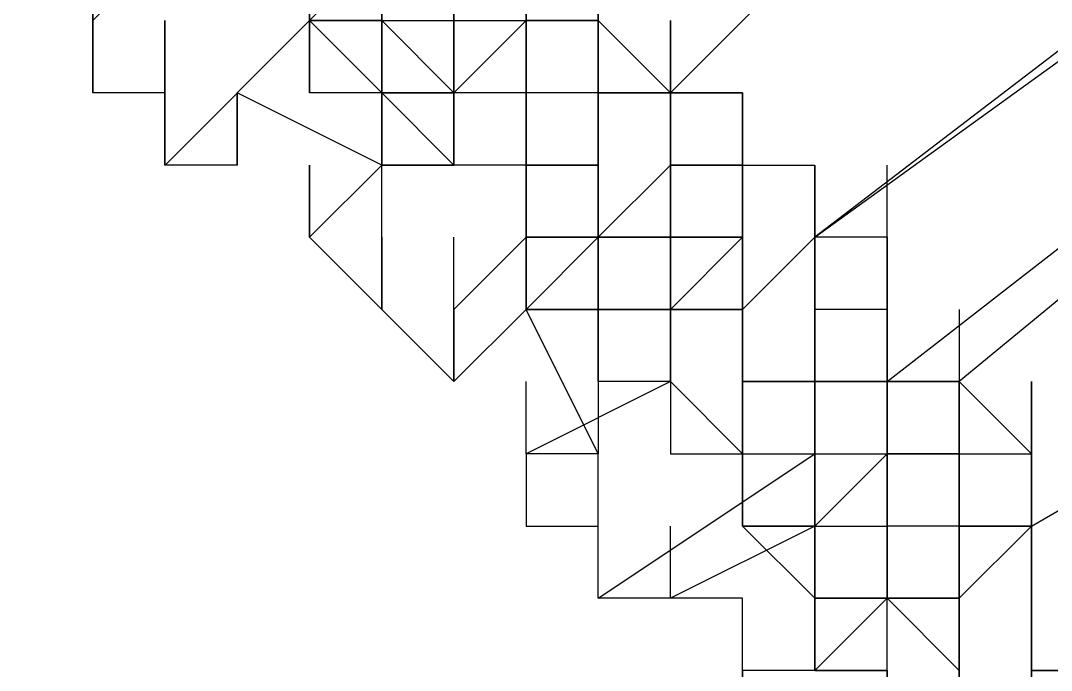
# Model space of a CAD drawing. Header units: inches. Extents: x 3324238 to 135265466, y -1036581 to 20094598.
# Drawn here: x 3353731.134 to 3353732.284, y -519024.299 to -519023.574 of the extents above; entities that cross this region are included whole.
import ezdxf

# ---------------------------------------------------------------- set-up
doc = ezdxf.new("R2010")
doc.units = ezdxf.units.IN
doc.header["$MEASUREMENT"] = 0
doc.layers.add('PDF_Geometry', color=7, linetype='Continuous')

msp = doc.modelspace()

# ---------------------------------------------------------------- linework, layer by layer
at = {"layer": 'PDF_Geometry', "color": 32, "lineweight": 13, "true_color": 0xdd6e00}
msp.add_lwpolyline([(3353740.2386, -519026.0718, 1.00015), (3353717.3563, -519026.0718), (3353717.3563, -519077.0734)], format="xyb", dxfattribs=at)
at = {"layer": 'PDF_Geometry', "lineweight": 25}
for points in [[(3353731.9397, -519023.6546), (3353731.9397, -519023.7352), (3353731.9397, -519023.8158), (3353731.9397, -519023.7352), (3353731.8591, -519023.7352), (3353731.8591, -519023.6546), (3353733.1483, -519022.3655), (3353733.1483, -519022.2849), (3353733.1483, -519022.2043), (3353733.1483, -519022.1238), (3353733.1483, -519022.2043), (3353733.1483, -519022.2849), (3353733.2289, -519022.2849), (3353733.3094, -519022.2849), (3353733.3094, -519022.2043), (3353733.3094, -519022.2849)], [(3353731.8592, -519023.6546), (3353733.1483, -519022.3655)], [(3353733.39, -519022.7683), (3353732.0203, -519023.8158), (3353733.4706, -519022.7683)], [(3353731.9397, -519023.6546), (3353731.9397, -519023.7352), (3353731.9397, -519023.6546), (3353731.9397, -519023.7352), (3353731.9397, -519023.8158), (3353731.8591, -519023.8158), (3353731.8591, -519023.7352), (3353731.8591, -519023.8158), (3353731.9397, -519023.8158), (3353731.9397, -519023.7352), (3353731.9397, -519023.8158), (3353731.9397, -519023.8964), (3353731.9397, -519023.9769), (3353731.9397, -519023.8963), (3353731.9397, -519023.9769), (3353731.9397, -519024.0575), (3353731.9397, -519024.1381), (3353731.9397, -519024.0575), (3353731.9397, -519024.1381), (3353732.0203, -519024.1381), (3353732.0203, -519024.0575), (3353732.1009, -519024.0575), (3353732.1814, -519024.0575), (3353732.1814, -519024.1381), (3353732.1814, -519024.0575), (3353732.1814, -519024.1381), (3353732.1009, -519024.1381), (3353732.1009, -519024.0575), (3353732.1009, -519023.9769), (3353732.1009, -519024.0575), (3353732.1009, -519023.9769), (3353733.5512, -519022.8489)], [(3353733.5512, -519022.8489), (3353732.1814, -519023.9769), (3353732.1814, -519024.0575), (3353732.1814, -519023.9769), (3353732.1814, -519024.0575), (3353732.1814, -519024.1381), (3353732.262, -519024.1381), (3353732.1814, -519024.1381), (3353732.1814, -519024.2186), (3353732.262, -519024.1381), (3353732.262, -519024.0575)], [(3353732.262, -519023.9769), (3353732.262, -519024.0575), (3353732.262, -519024.1381), (3353732.262, -519024.2186), (3353732.262, -519024.1381), (3353733.7929, -519023.2518)], [(3353731.698, -519023.4129), (3353731.698, -519023.4935), (3353731.698, -519023.5741), (3353731.698, -519023.6546), (3353731.698, -519023.5741), (3353731.698, -519023.6546), (3353731.6174, -519023.6546), (3353731.6174, -519023.7352), (3353731.6174, -519023.6546), (3353731.5369, -519023.6546), (3353731.5369, -519023.5741), (3353731.5369, -519023.4935), (3353731.5369, -519023.4129), (3353731.5369, -519023.3324), (3353731.5369, -519023.4129), (3353731.5369, -519023.3324), (3353731.5369, -519023.4129), (3353731.6174, -519023.4129)], [(3353731.6174, -519023.5741), (3353731.6174, -519023.4935), (3353731.6174, -519023.4129), (3353731.6174, -519023.3324), (3353731.6174, -519023.4129)], [(3353731.5369, -519023.5741), (3353731.5369, -519023.4935), (3353731.5369, -519023.5741), (3353731.6174, -519023.5741), (3353731.6174, -519023.6546), (3353731.5369, -519023.6546), (3353731.5369, -519023.5741), (3353731.5369, -519023.4935), (3353731.5369, -519023.4129)], [(3353731.7786, -519023.4935), (3353731.7786, -519023.5741), (3353731.7786, -519023.4935), (3353731.7786, -519023.5741), (3353731.7786, -519023.4935), (3353731.7786, -519023.5741), (3353731.7786, -519023.6546), (3353731.7786, -519023.7352), (3353731.7786, -519023.6546), (3353731.7786, -519023.5741), (3353731.698, -519023.5741), (3353731.7786, -519023.5741), (3353731.698, -519023.5741), (3353731.698, -519023.4935), (3353731.698, -519023.5741), (3353731.698, -519023.4935), (3353731.698, -519023.5741), (3353731.698, -519023.4935), (3353731.7786, -519023.4935), (3353731.7786, -519023.4129)], [(3353731.7786, -519023.5741), (3353731.7786, -519023.6546), (3353731.7786, -519023.5741), (3353731.7786, -519023.4935), (3353731.7786, -519023.4129)], [(3353731.9397, -519023.8158), (3353731.9397, -519023.8964), (3353731.9397, -519023.8158), (3353731.9397, -519023.7352), (3353731.9397, -519023.6546), (3353731.9397, -519023.7352), (3353731.9397, -519023.6546), (3353731.8591, -519023.6546), (3353731.8591, -519023.7352), (3353731.8591, -519023.8158), (3353731.8591, -519023.7352), (3353731.8591, -519023.8158), (3353731.8591, -519023.8964), (3353731.8591, -519023.8158), (3353731.8591, -519023.8964), (3353731.8591, -519023.8158), (3353731.8591, -519023.8964), (3353731.8591, -519023.9769), (3353731.8591, -519023.8964), (3353731.8591, -519023.8158), (3353731.8591, -519023.8964), (3353731.8591, -519023.8158), (3353731.8591, -519023.8964), (3353731.8591, -519023.8158), (3353731.8591, -519023.8964), (3353731.7786, -519023.8964), (3353731.7786, -519023.8158), (3353731.7786, -519023.7352), (3353731.698, -519023.7352), (3353731.698, -519023.6546), (3353731.698, -519023.7352), (3353731.6174, -519023.7352), (3353731.6174, -519023.6546), (3353731.5369, -519023.6546), (3353731.4563, -519023.5741), (3353731.4563, -519023.6546), (3353731.4563, -519023.5741), (3353731.4563, -519023.4935), (3353731.4563, -519023.5741), (3353731.4563, -519023.4935), (3353731.4563, -519023.5741), (3353731.5369, -519023.4935), (3353731.5369, -519023.5741), (3353731.5369, -519023.4935), (3353731.5369, -519023.5741), (3353731.5369, -519023.6546), (3353731.4563, -519023.6546), (3353731.4563, -519023.5741), (3353731.3757, -519023.6546), (3353731.3757, -519023.7352), (3353731.2951, -519023.7352), (3353731.2951, -519023.6546), (3353731.2951, -519023.7352), (3353731.2951, -519023.6546), (3353731.2146, -519023.6546), (3353731.2146, -519023.5741), (3353731.2146, -519023.6546), (3353731.2146, -519023.5741), (3353731.2951, -519023.4935)], [(3353731.2146, -519023.6546), (3353731.2146, -519023.5741), (3353731.2146, -519023.4935)], [(3353731.6174, -519023.4935), (3353731.6174, -519023.5741), (3353731.6174, -519023.6546), (3353731.5369, -519023.6546), (3353731.6174, -519023.6546), (3353731.5369, -519023.6546), (3353731.6174, -519023.6546), (3353731.5369, -519023.5741), (3353731.5369, -519023.4935), (3353731.5369, -519023.5741), (3353731.5369, -519023.4935), (3353731.5369, -519023.5741), (3353731.4563, -519023.5741), (3353731.4563, -519023.4935), (3353731.4563, -519023.5741), (3353731.4563, -519023.4935)], [(3353731.5369, -519023.4935), (3353731.5369, -519023.5741), (3353731.5369, -519023.6546), (3353731.5369, -519023.5741), (3353731.5369, -519023.6546), (3353731.5369, -519023.5741), (3353731.5369, -519023.6546), (3353731.5369, -519023.5741), (3353731.4563, -519023.5741), (3353731.4563, -519023.4935), (3353731.4563, -519023.5741), (3353731.5369, -519023.5741), (3353731.5369, -519023.6546), (3353731.5369, -519023.5741), (3353731.4563, -519023.5741), (3353731.4563, -519023.4935)], [(3353731.4563, -519023.5741), (3353731.4563, -519023.4935)], [(3353731.4563, -519023.5741), (3353731.4563, -519023.4935)], [(3353731.4563, -519023.5741), (3353731.4563, -519023.4935)], [(3353731.5369, -519023.8158), (3353731.5369, -519023.8964), (3353731.5369, -519023.8158), (3353731.5369, -519023.7352), (3353731.5369, -519023.6546), (3353731.5369, -519023.5741), (3353731.5369, -519023.6546), (3353731.5369, -519023.5741), (3353731.5369, -519023.6546), (3353731.5369, -519023.5741), (3353731.5369, -519023.4935), (3353731.5369, -519023.5741), (3353731.5369, -519023.6546), (3353731.5369, -519023.5741), (3353731.5369, -519023.4935), (3353731.5369, -519023.5741), (3353731.5369, -519023.4935)], [(3353731.5369, -519023.4935), (3353731.5369, -519023.5741), (3353731.5369, -519023.6546), (3353731.5369, -519023.5741), (3353731.5369, -519023.6546), (3353731.5369, -519023.5741), (3353731.5369, -519023.4935), (3353731.5369, -519023.5741), (3353731.5369, -519023.4935)], [(3353731.6174, -519023.4935), (3353731.6174, -519023.5741), (3353731.6174, -519023.6546), (3353731.6174, -519023.7352), (3353731.6174, -519023.6546), (3353731.6174, -519023.5741), (3353731.6174, -519023.6546), (3353731.5369, -519023.6546), (3353731.5369, -519023.7352), (3353731.6174, -519023.7352), (3353731.6174, -519023.6546), (3353731.6174, -519023.5741), (3353731.6174, -519023.6546), (3353731.6174, -519023.5741), (3353731.6174, -519023.6546), (3353731.6174, -519023.7352), (3353731.6174, -519023.6546), (3353731.6174, -519023.5741), (3353731.698, -519023.5741)], [(3353731.5369, -519023.4935), (3353731.5369, -519023.5741), (3353731.5369, -519023.4935)], [(3353731.6174, -519023.4935), (3353731.6174, -519023.5741), (3353731.6174, -519023.4935)], [(3353731.6174, -519023.4935), (3353731.6174, -519023.5741), (3353731.6174, -519023.4935)], [(3353731.6174, -519023.4935), (3353731.6174, -519023.5741), (3353731.6174, -519023.6546), (3353731.6174, -519023.5741), (3353731.6174, -519023.6546), (3353731.6174, -519023.5741), (3353731.6174, -519023.6546), (3353731.6174, -519023.5741), (3353731.6174, -519023.6546), (3353731.698, -519023.5741), (3353731.7786, -519023.5741), (3353731.7786, -519023.4935)], [(3353731.7786, -519023.6546), (3353731.7786, -519023.7352), (3353731.7786, -519023.8158), (3353731.7786, -519023.8964), (3353731.7786, -519023.8158), (3353731.7786, -519023.8964), (3353731.7786, -519023.8158), (3353731.7786, -519023.8964), (3353731.7786, -519023.8158), (3353731.7786, -519023.8964), (3353731.7786, -519023.8158), (3353731.7786, -519023.8964), (3353731.8591, -519023.8964), (3353731.8591, -519023.9769), (3353731.7786, -519023.9769), (3353731.7786, -519023.8964), (3353731.7786, -519023.9769), (3353731.7786, -519023.8964), (3353731.7786, -519023.8158), (3353731.7786, -519023.7352), (3353731.7786, -519023.6546), (3353731.698, -519023.6546), (3353731.698, -519023.5741), (3353731.698, -519023.6546), (3353731.698, -519023.5741), (3353731.698, -519023.6546), (3353731.698, -519023.5741), (3353731.698, -519023.4935)], [(3353731.698, -519023.4935), (3353731.698, -519023.5741), (3353731.698, -519023.4935)], [(3353731.698, -519023.6546), (3353731.698, -519023.5741), (3353731.698, -519023.4935)], [(3353731.7786, -519023.4935), (3353731.7786, -519023.5741), (3353731.7786, -519023.6546), (3353731.7786, -519023.7352), (3353731.7786, -519023.8158), (3353731.698, -519023.8158), (3353731.698, -519023.7352), (3353731.698, -519023.8158), (3353731.698, -519023.7352), (3353731.698, -519023.6546), (3353731.698, -519023.5741), (3353731.698, -519023.6546), (3353731.698, -519023.7352), (3353731.698, -519023.6546), (3353731.698, -519023.7352), (3353731.698, -519023.6546), (3353731.698, -519023.5741), (3353731.698, -519023.4935), (3353731.698, -519023.5741), (3353731.698, -519023.4935)], [(3353731.698, -519023.5741), (3353731.698, -519023.4935)], [(3353731.698, -519023.5741), (3353731.698, -519023.4935)], [(3353731.7786, -519023.5741), (3353731.7786, -519023.4935)], [(3353731.7786, -519023.5741), (3353731.7786, -519023.4935)], [(3353731.7786, -519023.4935), (3353731.7786, -519023.5741), (3353731.7786, -519023.6546), (3353731.7786, -519023.5741), (3353731.8591, -519023.6546), (3353731.7786, -519023.6546), (3353731.7786, -519023.7352), (3353731.7786, -519023.6546), (3353731.7786, -519023.5741), (3353731.7786, -519023.6546), (3353731.8591, -519023.6546), (3353731.7786, -519023.6546), (3353731.7786, -519023.7352), (3353731.7786, -519023.8158)], [(3353731.7786, -519023.7352), (3353731.7786, -519023.8158), (3353731.7786, -519023.7352), (3353731.7786, -519023.6546), (3353731.7786, -519023.5741), (3353731.7786, -519023.4935), (3353731.7786, -519023.574)], [(3353731.2952, -519023.7352), (3353731.4563, -519023.5741)], [(3353731.4563, -519023.5741), (3353731.4563, -519023.6546), (3353731.4563, -519023.5741)], [(3353731.5369, -519023.6546), (3353731.5369, -519023.574)], [(3353731.5369, -519023.6546), (3353731.5369, -519023.5741)], [(3353731.5369, -519023.5741), (3353731.5369, -519023.6546), (3353731.5369, -519023.5741)], [(3353731.5369, -519023.5741), (3353731.5369, -519023.6546)], [(3353731.5369, -519023.6546), (3353731.5369, -519023.5741)], [(3353731.5369, -519023.5741), (3353731.5369, -519023.6546)], [(3353731.6174, -519023.6546), (3353731.6174, -519023.574)], [(3353731.6174, -519023.6546), (3353731.6174, -519023.5741)], [(3353731.6174, -519023.6546), (3353731.6174, -519023.5741)], [(3353731.6174, -519023.6546), (3353731.6174, -519023.5741)], [(3353731.6174, -519023.6546), (3353731.6174, -519023.5741)], [(3353731.6174, -519023.6546), (3353731.6174, -519023.5741)], [(3353731.6174, -519023.6546), (3353731.6174, -519023.5741)], [(3353731.698, -519023.7352), (3353731.698, -519023.6546), (3353731.698, -519023.574)], [(3353731.698, -519023.7352), (3353731.698, -519023.6546), (3353731.698, -519023.574)], [(3353731.698, -519023.5741), (3353731.698, -519023.6546), (3353731.698, -519023.7352)], [(3353731.698, -519023.7352), (3353731.698, -519023.6546), (3353731.698, -519023.5741)], [(3353731.7786, -519023.6546), (3353731.7786, -519023.7352), (3353731.7786, -519023.8158), (3353731.8591, -519023.8158), (3353731.8591, -519023.8964), (3353731.8591, -519023.8158), (3353731.8591, -519023.8964), (3353731.8591, -519023.9769), (3353731.8591, -519023.8964), (3353731.8591, -519023.8158), (3353731.9397, -519023.8158), (3353731.9397, -519023.7352), (3353731.9397, -519023.6546), (3353731.9397, -519023.7352), (3353731.9397, -519023.8158), (3353731.9397, -519023.7352), (3353731.8591, -519023.7352), (3353731.8591, -519023.8158), (3353731.8591, -519023.7352), (3353731.8591, -519023.6546), (3353731.8591, -519023.574)], [(3353731.7786, -519023.6546), (3353731.7786, -519023.574)], [(3353731.7786, -519023.6546), (3353731.7786, -519023.574)], [(3353731.7786, -519023.6546), (3353731.7786, -519023.5741)], [(3353731.8591, -519023.6546), (3353731.8591, -519023.5741)], [(3353731.8591, -519023.6546), (3353731.8591, -519023.5741)], [(3353731.8591, -519023.6546), (3353731.8591, -519023.5741)], [(3353731.8591, -519023.6546), (3353731.8591, -519023.5741)], [(3353731.8591, -519023.6546), (3353731.8591, -519023.5741)], [(3353731.8591, -519023.6546), (3353731.8591, -519023.5741)], [(3353731.8591, -519023.6546), (3353731.8591, -519023.5741)], [(3353731.8592, -519023.6546), (3353731.8592, -519023.5741)], [(3353731.5369, -519023.7352), (3353731.4563, -519023.8158), (3353731.5369, -519023.7352), (3353731.3757, -519023.6546)], [(3353731.5369, -519023.6546), (3353731.6174, -519023.6546)], [(3353731.6174, -519023.7352), (3353731.5369, -519023.6546)], [(3353731.6174, -519023.7352), (3353731.6174, -519023.6546)], [(3353731.6174, -519023.6546), (3353731.6174, -519023.7352), (3353731.6174, -519023.6546)], [(3353731.698, -519023.6546), (3353731.6174, -519023.6546)], [(3353731.6174, -519023.7352), (3353731.6174, -519023.6546)], [(3353731.6174, -519023.7352), (3353731.6174, -519023.6546)], [(3353731.9397, -519024.2992), (3353731.9397, -519024.3798), (3353731.9397, -519024.2992), (3353731.9397, -519024.2186), (3353731.8591, -519024.2186), (3353731.7786, -519024.2186), (3353731.7786, -519024.1381), (3353731.7786, -519024.0575), (3353731.698, -519023.8964), (3353731.7786, -519023.8964), (3353731.8591, -519023.8964), (3353731.8591, -519023.8158), (3353731.8591, -519023.8964), (3353731.8591, -519023.8158), (3353731.7786, -519023.8158), (3353731.7786, -519023.8964), (3353731.7786, -519023.8158), (3353731.7786, -519023.7352), (3353731.7786, -519023.8158), (3353731.7786, -519023.8964), (3353731.698, -519023.8964), (3353731.7786, -519023.8158), (3353731.8591, -519023.7352), (3353731.8591, -519023.6546), (3353731.8591, -519023.7352), (3353731.8591, -519023.8158), (3353731.8591, -519023.8964), (3353731.8591, -519023.8158), (3353731.8591, -519023.7352), (3353731.8591, -519023.8158), (3353731.9397, -519023.8158), (3353731.9397, -519023.8964), (3353731.9397, -519023.8158), (3353731.9397, -519023.7352), (3353731.9397, -519023.6546), (3353731.9397, -519023.7352), (3353731.9397, -519023.8158), (3353731.9397, -519023.7352), (3353731.9397, -519023.8158), (3353731.9397, -519023.7352), (3353731.9397, -519023.8158), (3353731.9397, -519023.7352), (3353731.9397, -519023.6546), (3353731.9397, -519023.7352), (3353731.9397, -519023.8158), (3353731.9397, -519023.7352), (3353731.8591, -519023.7352), (3353731.8591, -519023.8158), (3353731.8591, -519023.8964), (3353731.8591, -519023.8158), (3353731.8591, -519023.8964), (3353731.8591, -519023.8158), (3353731.8591, -519023.8964), (3353731.8591, -519023.8158), (3353731.8591, -519023.8964), (3353731.7786, -519023.8964), (3353731.7786, -519023.8158), (3353731.7786, -519023.8964), (3353731.7786, -519023.8158), (3353731.7786, -519023.7352), (3353731.7786, -519023.8158), (3353731.7786, -519023.8964), (3353731.8591, -519023.8964), (3353731.7786, -519023.8964), (3353731.8591, -519023.8964), (3353731.8591, -519023.8158)], [(3353731.698, -519023.7352), (3353731.698, -519023.6546)], [(3353731.7786, -519023.7352), (3353731.7786, -519023.6546)], [(3353731.7786, -519023.7352), (3353731.7786, -519023.6546)], [(3353731.7786, -519023.8158), (3353731.7786, -519023.7352), (3353731.7786, -519023.6546)], [(3353731.8591, -519023.6546), (3353731.8591, -519023.7352), (3353731.8591, -519023.8158), (3353731.8591, -519023.7352), (3353731.8591, -519023.8158), (3353731.8591, -519023.7352), (3353731.8591, -519023.8158), (3353731.8591, -519023.7352), (3353731.8591, -519023.6546), (3353731.9397, -519023.6546), (3353731.9397, -519023.7352), (3353731.9397, -519023.8158), (3353731.9397, -519023.7352), (3353731.9397, -519023.8158), (3353731.9397, -519023.8964), (3353731.9397, -519023.8158), (3353731.9397, -519023.8964), (3353731.9397, -519023.9769), (3353731.9397, -519023.8963), (3353731.9397, -519023.8158), (3353731.9397, -519023.7352)], [(3353731.8591, -519023.6546), (3353731.8591, -519023.7352)], [(3353731.8591, -519023.7352), (3353731.8591, -519023.6546)], [(3353731.8591, -519023.7352), (3353731.8591, -519023.6546)], [(3353731.8591, -519023.7352), (3353731.8591, -519023.6546)], [(3353731.8591, -519023.7352), (3353731.8591, -519023.6546)], [(3353731.8591, -519023.7352), (3353731.8591, -519023.6546)], [(3353731.8591, -519023.7352), (3353731.8591, -519023.6546)], [(3353731.8592, -519023.7352), (3353731.8592, -519023.6546)], [(3353731.8592, -519023.7352), (3353731.8592, -519023.6546)], [(3353731.8592, -519023.7352), (3353731.8592, -519023.6546)], [(3353731.8592, -519023.8158), (3353731.8592, -519023.7352), (3353731.8592, -519023.6546)], [(3353731.9397, -519023.8963), (3353731.9397, -519023.8158), (3353731.9397, -519023.7352), (3353731.9397, -519023.6546), (3353731.9397, -519023.7352)], [(3353731.9397, -519023.6546), (3353731.9397, -519023.7352), (3353731.9397, -519023.6546)], [(3353732.0203, -519023.7352), (3353732.0203, -519023.8158), (3353731.9397, -519023.8964), (3353731.9397, -519023.8158), (3353731.9397, -519023.7352), (3353731.9397, -519023.6546), (3353731.9397, -519023.7352)], [(3353731.9397, -519023.7352), (3353731.9397, -519023.6546)], [(3353731.9397, -519023.7352), (3353731.9397, -519023.6546)], [(3353731.9397, -519023.7352), (3353731.9397, -519023.6546)], [(3353731.9397, -519023.7352), (3353731.9397, -519023.6546)], [(3353731.4563, -519023.7352), (3353731.4563, -519023.8158), (3353731.5369, -519023.8963), (3353731.5369, -519023.8158)], [(3353731.6174, -519023.7352), (3353731.5369, -519023.7352)], [(3353731.6174, -519023.7352), (3353731.5369, -519023.7352)], [(3353731.698, -519023.7352), (3353731.6174, -519023.7352)], [(3353731.698, -519023.8158), (3353731.7786, -519023.8158), (3353731.7786, -519023.7352), (3353731.7786, -519023.8158)], [(3353731.698, -519023.8158), (3353731.698, -519023.7352)], [(3353731.7786, -519023.8158), (3353731.7786, -519023.7352), (3353731.7786, -519023.8158), (3353731.8591, -519023.8158), (3353731.9397, -519023.8158), (3353731.8591, -519023.8964), (3353731.8591, -519023.9769), (3353731.698, -519024.0575)], [(3353731.698, -519023.8964), (3353731.698, -519023.8158), (3353731.698, -519023.7352), (3353731.698, -519023.8158)], [(3353731.698, -519023.8158), (3353731.698, -519023.7352)], [(3353731.698, -519023.8158), (3353731.698, -519023.7352)], [(3353731.698, -519023.8964), (3353731.698, -519023.8158), (3353731.7786, -519023.8158), (3353731.7786, -519023.7352)], [(3353731.698, -519023.7352), (3353731.7786, -519023.7352), (3353731.698, -519023.7352)], [(3353731.7786, -519023.8158), (3353731.7786, -519023.7352)], [(3353731.7786, -519023.8158), (3353731.7786, -519023.7352)], [(3353731.7786, -519023.8964), (3353731.7786, -519023.8158), (3353731.7786, -519023.7352)], [(3353731.7786, -519023.8158), (3353731.7786, -519023.7352)], [(3353731.8591, -519023.8963), (3353731.8591, -519023.8158), (3353731.8591, -519023.7352)], [(3353731.9397, -519023.7352), (3353731.8591, -519023.7352)], [(3353731.8591, -519023.8158), (3353731.8591, -519023.7352)], [(3353731.8591, -519023.7352), (3353731.8591, -519023.8158)], [(3353731.8591, -519023.8158), (3353731.8591, -519023.7352)], [(3353731.8591, -519023.8158), (3353731.8591, -519023.7352)], [(3353731.8591, -519023.8158), (3353731.8591, -519023.7352)], [(3353731.8591, -519023.7352), (3353731.9397, -519023.7352)], [(3353731.8591, -519023.8158), (3353731.8591, -519023.7352)], [(3353731.8591, -519023.8158), (3353731.8591, -519023.7352)], [(3353731.8591, -519023.7352), (3353731.8591, -519023.8158)], [(3353731.8591, -519023.7352), (3353731.8591, -519023.8158)], [(3353731.9397, -519023.7352), (3353731.8591, -519023.7352)], [(3353731.8591, -519023.8158), (3353731.8591, -519023.7352)], [(3353731.9397, -519023.7352), (3353731.8592, -519023.7352)], [(3353731.9397, -519023.8158), (3353731.9397, -519023.7352), (3353731.9397, -519023.8158)], [(3353731.9397, -519023.8158), (3353731.9397, -519023.7352)], [(3353731.9397, -519023.8158), (3353731.9397, -519023.7352)], [(3353731.9397, -519023.7352), (3353731.9397, -519023.8158), (3353731.9397, -519023.8964), (3353732.0203, -519023.8158), (3353732.0203, -519023.7352)], [(3353731.9397, -519023.8158), (3353731.9397, -519023.7352)], [(3353731.9397, -519023.8158), (3353731.9397, -519023.7352)], [(3353731.9397, -519023.8158), (3353731.9397, -519023.7352)], [(3353731.9397, -519023.8158), (3353731.9397, -519023.7352), (3353732.0203, -519023.7352)], [(3353732.0203, -519023.8158), (3353732.0203, -519023.7352)], [(3353732.0203, -519023.8158), (3353732.0203, -519023.7352)], [(3353732.0203, -519023.8158), (3353732.0203, -519023.7352)], [(3353732.0203, -519023.8158), (3353732.0203, -519023.7352)], [(3353732.0203, -519023.7352), (3353732.0203, -519023.8158)], [(3353732.0203, -519023.8158), (3353732.0203, -519023.7352)], [(3353732.0203, -519023.8158), (3353732.0203, -519023.7352)], [(3353732.0203, -519023.8158), (3353732.0203, -519023.7352)], [(3353732.1009, -519023.8158), (3353732.1009, -519023.7352)], [(3353731.5369, -519023.8963), (3353731.6174, -519023.9769), (3353731.6174, -519023.8963), (3353731.6174, -519023.9769), (3353731.6174, -519023.8963), (3353731.6174, -519023.9769), (3353731.6174, -519023.8964), (3353731.6174, -519023.8158)], [(3353731.5369, -519023.8964), (3353731.5369, -519023.8158)], [(3353731.6174, -519023.8963), (3353731.698, -519023.8158)], [(3353731.7786, -519023.8964), (3353731.7786, -519023.8158)], [(3353731.7786, -519023.8963), (3353731.7786, -519023.8158)], [(3353731.7786, -519023.8964), (3353731.7786, -519023.8158)], [(3353731.8591, -519023.8964), (3353731.8591, -519023.8158)], [(3353731.8591, -519023.8964), (3353731.8591, -519023.8158), (3353731.8591, -519023.8964)], [(3353731.8591, -519023.8964), (3353731.8591, -519023.8158)], [(3353731.8592, -519023.8964), (3353731.8592, -519023.8158)], [(3353731.8592, -519023.8963), (3353731.8592, -519023.8158)], [(3353731.8592, -519023.9769), (3353731.8592, -519023.8963), (3353731.8592, -519023.8158), (3353731.8592, -519023.8963)], [(3353731.8592, -519023.8963), (3353731.8592, -519023.8158)], [(3353732.0203, -519023.8158), (3353731.9397, -519023.8963)], [(3353731.9397, -519023.8963), (3353731.9397, -519023.8158)], [(3353731.9397, -519023.8964), (3353731.9397, -519023.8158)], [(3353732.1009, -519023.8158), (3353732.0203, -519023.8158)], [(3353732.1009, -519024.0575), (3353732.1009, -519023.9769), (3353732.1009, -519023.8964), (3353732.1009, -519023.9769), (3353732.1009, -519024.0575), (3353732.1009, -519023.9769), (3353732.1009, -519023.8964), (3353732.1009, -519023.9769), (3353732.1009, -519023.8964), (3353732.1009, -519023.9769), (3353732.1009, -519023.8964), (3353732.1009, -519023.8158), (3353732.1009, -519023.8964), (3353732.1009, -519023.9769), (3353732.1009, -519024.0575), (3353732.1814, -519024.0575), (3353732.262, -519024.0575), (3353732.1814, -519023.9769), (3353732.1814, -519024.0575), (3353732.1009, -519024.0575), (3353732.1814, -519024.0575), (3353732.1814, -519024.1381), (3353732.1814, -519024.2186), (3353732.1009, -519024.2186), (3353732.1009, -519024.1381), (3353732.1009, -519024.0575), (3353732.1009, -519023.9769)], [(3353732.1009, -519023.8964), (3353732.1009, -519023.8158)], [(3353732.1009, -519023.8964), (3353732.1009, -519023.8158)], [(3353732.1009, -519023.8964), (3353732.1009, -519023.8158)], [(3353732.1009, -519023.9769), (3353732.1009, -519023.8963), (3353732.1009, -519023.9769), (3353732.1009, -519023.8963), (3353732.1009, -519023.8158), (3353732.1009, -519023.8963)], [(3353732.1009, -519023.8964), (3353732.1009, -519023.8158)], [(3353731.698, -519023.8963), (3353731.6174, -519023.9769)], [(3353731.7786, -519023.8963), (3353731.698, -519023.8963)], [(3353731.8591, -519023.8963), (3353731.9397, -519023.8963)], [(3353731.8591, -519023.9769), (3353731.8591, -519023.8964), (3353731.8591, -519023.9769)], [(3353731.8591, -519023.9769), (3353731.8591, -519023.8964)], [(3353731.8592, -519023.9769), (3353731.8592, -519023.8963)], [(3353731.8592, -519023.9769), (3353731.8592, -519023.8963)], [(3353731.9397, -519023.8964), (3353731.8592, -519023.8964)], [(3353732.1814, -519024.3798), (3353732.1814, -519024.2992), (3353732.1814, -519024.2186), (3353732.1814, -519024.2992), (3353732.1814, -519024.2186), (3353732.1814, -519024.1381), (3353732.1814, -519024.2186), (3353732.1814, -519024.2992), (3353732.1009, -519024.2186), (3353732.1009, -519024.1381), (3353732.1009, -519024.2186), (3353732.1009, -519024.1381), (3353732.1009, -519024.0575), (3353732.0203, -519024.1381), (3353732.1009, -519024.1381), (3353732.1009, -519024.2186), (3353732.0203, -519024.2186), (3353732.0203, -519024.1381), (3353732.0203, -519024.0575), (3353732.0203, -519024.1381), (3353731.9397, -519024.1381), (3353731.9397, -519024.0575), (3353732.0203, -519024.0575), (3353732.0203, -519023.9769), (3353732.0203, -519024.0575), (3353732.0203, -519023.9769), (3353732.0203, -519024.0575), (3353732.0203, -519024.1381), (3353732.0203, -519024.0575), (3353732.0203, -519024.1381), (3353732.0203, -519024.2186), (3353732.0203, -519024.1381), (3353732.0203, -519024.0575), (3353732.0203, -519023.9769), (3353732.0203, -519023.8964), (3353732.0203, -519023.9769), (3353732.0203, -519024.0575), (3353732.0203, -519024.1381), (3353732.0203, -519024.2186), (3353732.0203, -519024.2992), (3353732.0203, -519024.2186)], [(3353732.1009, -519024.2186), (3353732.0203, -519024.2186), (3353731.9397, -519024.1381), (3353731.9397, -519024.0575), (3353731.9397, -519023.9769), (3353731.9397, -519023.8964), (3353731.9397, -519023.9769)], [(3353731.9397, -519023.9769), (3353731.9397, -519023.8964), (3353731.9397, -519023.9769), (3353732.0203, -519023.9769), (3353732.1009, -519023.9769), (3353732.1009, -519023.8964), (3353732.1009, -519023.9769), (3353732.1009, -519023.8964), (3353732.1009, -519023.9769), (3353732.1009, -519023.8964)], [(3353731.9397, -519023.8964), (3353731.9397, -519023.9769)], [(3353732.0203, -519023.9769), (3353732.0203, -519023.8963)], [(3353732.0203, -519024.0575), (3353732.0203, -519023.9769), (3353732.0203, -519023.8963)], [(3353732.1814, -519024.1381), (3353732.1009, -519024.1381), (3353732.1009, -519024.0575), (3353732.1009, -519024.1381), (3353732.1009, -519024.0575), (3353732.1009, -519023.9769), (3353732.0203, -519023.9769), (3353732.0203, -519024.0575), (3353732.0203, -519023.9769), (3353732.0203, -519024.0575), (3353732.0203, -519024.1381), (3353732.0203, -519024.2186), (3353732.1009, -519024.2186), (3353732.0203, -519024.2186), (3353732.0203, -519024.2992), (3353732.1009, -519024.2186), (3353732.1009, -519024.1381), (3353732.1009, -519024.2186), (3353732.1009, -519024.1381), (3353732.1009, -519024.2186), (3353732.1009, -519024.1381), (3353732.1009, -519024.2186), (3353732.1009, -519024.1381), (3353732.1009, -519024.2186), (3353732.1009, -519024.1381), (3353732.1009, -519024.2186), (3353732.1009, -519024.1381), (3353732.1009, -519024.2186), (3353732.1009, -519024.1381), (3353732.1009, -519024.0575), (3353732.1009, -519024.1381), (3353732.1009, -519024.0575), (3353732.1009, -519023.9769), (3353732.1009, -519024.0575), (3353732.1009, -519023.9769), (3353732.1009, -519023.8964), (3353732.1009, -519023.9769), (3353732.1009, -519024.0575), (3353732.1009, -519023.9769), (3353732.1009, -519023.8964), (3353732.0203, -519023.8964)], [(3353732.0203, -519023.9769), (3353732.0203, -519023.8964)], [(3353732.0203, -519023.9769), (3353732.0203, -519023.8964)], [(3353732.1009, -519023.9769), (3353732.1009, -519023.8963)], [(3353732.1009, -519023.9769), (3353732.1009, -519023.8963)], [(3353732.1814, -519023.9769), (3353732.1009, -519023.9769), (3353732.1009, -519023.8963), (3353732.1009, -519023.9769)], [(3353732.1009, -519023.9769), (3353732.1009, -519023.8963)], [(3353732.1009, -519024.0575), (3353732.1009, -519023.9769), (3353732.1009, -519023.8963)], [(3353732.1009, -519023.9769), (3353732.1009, -519023.8963)], [(3353732.1814, -519023.8964), (3353732.1814, -519023.9769), (3353732.1814, -519024.0575), (3353732.1814, -519023.9769), (3353732.1814, -519024.0575), (3353732.1009, -519024.0575), (3353732.1009, -519024.1381), (3353732.1009, -519024.0575), (3353732.1009, -519024.1381), (3353732.1009, -519024.2186), (3353732.1009, -519024.1381), (3353732.1009, -519024.2186), (3353732.1814, -519024.2186), (3353732.1814, -519024.2992), (3353732.1814, -519024.2186), (3353732.1814, -519024.1381), (3353732.1814, -519024.0575), (3353732.1009, -519024.0575), (3353732.1009, -519024.1381), (3353732.1009, -519024.2186), (3353732.1009, -519024.138)], [(3353732.1009, -519023.9769), (3353732.1009, -519023.8964)], [(3353731.698, -519024.0575), (3353731.698, -519023.9769)], [(3353731.7786, -519023.9769), (3353731.7786, -519024.0575), (3353731.698, -519024.0575), (3353731.698, -519024.1381), (3353731.7786, -519024.1381)], [(3353731.698, -519024.0575), (3353731.698, -519023.9769)], [(3353731.9397, -519023.9769), (3353731.9397, -519024.0575), (3353732.0203, -519024.0575), (3353732.0203, -519024.1381), (3353731.8591, -519024.2186), (3353731.8591, -519024.1381)], [(3353732.0203, -519024.2186), (3353732.0203, -519024.2992), (3353732.1009, -519024.2992), (3353732.0203, -519024.2992), (3353732.0203, -519024.2186), (3353732.0203, -519024.1381), (3353732.0203, -519024.2186), (3353731.9397, -519024.1381), (3353731.9397, -519024.0575), (3353731.8591, -519023.9769), (3353731.8591, -519024.0575), (3353731.9397, -519024.0575)], [(3353731.9397, -519023.9769), (3353732.0203, -519023.9769)], [(3353732.0203, -519023.9769), (3353731.9397, -519023.9769)], [(3353732.0203, -519024.0575), (3353732.0203, -519023.9769)], [(3353732.0203, -519024.0575), (3353732.0203, -519023.9769)], [(3353732.0203, -519024.0575), (3353732.0203, -519023.9769)], [(3353732.0203, -519024.0575), (3353732.0203, -519023.9769)], [(3353732.1009, -519023.9769), (3353732.1814, -519023.9769), (3353732.1009, -519023.9769)], [(3353732.1009, -519024.0575), (3353732.1009, -519023.9769)], [(3353732.1009, -519024.0575), (3353732.1009, -519023.9769)], [(3353732.1814, -519024.0575), (3353732.1814, -519023.9769)], [(3353732.1814, -519024.0575), (3353732.1814, -519024.1381), (3353732.1814, -519024.0575), (3353732.1814, -519023.9769), (3353732.1814, -519024.0575), (3353732.1814, -519024.1381), (3353732.1814, -519024.0575), (3353732.1814, -519023.9769), (3353732.1814, -519024.0575), (3353732.1814, -519024.1381), (3353732.1814, -519024.0575), (3353732.1814, -519023.9769), (3353732.1814, -519024.0575), (3353732.1814, -519024.1381), (3353732.1814, -519024.0575), (3353732.1814, -519024.1381), (3353732.262, -519024.1381), (3353732.262, -519024.0575), (3353732.262, -519023.9769), (3353732.262, -519024.0575), (3353732.262, -519024.1381), (3353732.262, -519024.0575), (3353732.262, -519023.9769)], [(3353732.1814, -519024.138), (3353732.1814, -519024.0575), (3353732.1814, -519023.9769)], [(3353732.1814, -519024.0575), (3353732.1814, -519023.9769)], [(3353732.1814, -519024.0575), (3353732.1814, -519023.9769)], [(3353732.1814, -519024.0575), (3353732.1814, -519023.9769)], [(3353732.1814, -519024.0575), (3353732.1814, -519023.9769)], [(3353732.1814, -519024.0575), (3353732.1814, -519023.9769)], [(3353732.262, -519024.0575), (3353732.262, -519023.9769)], [(3353731.7786, -519024.2186), (3353732.0203, -519024.0575)], [(3353732.0203, -519024.1381), (3353732.0203, -519024.0575)], [(3353732.0203, -519024.1381), (3353732.0203, -519024.0575)], [(3353732.0203, -519024.1381), (3353732.0203, -519024.0575)], [(3353732.1009, -519024.2186), (3353732.1009, -519024.1381), (3353732.1009, -519024.0575)], [(3353732.1009, -519024.2186), (3353732.1009, -519024.138), (3353732.1009, -519024.0575)], [(3353732.1009, -519024.1381), (3353732.1009, -519024.0575)], [(3353732.1814, -519024.1381), (3353732.1814, -519024.0575)], [(3353732.1814, -519024.1381), (3353732.1814, -519024.0575)], [(3353732.1814, -519024.1381), (3353732.1814, -519024.0575)], [(3353732.1814, -519024.1381), (3353732.1814, -519024.0575)], [(3353732.1814, -519024.1381), (3353732.1814, -519024.0575)], [(3353732.1814, -519024.1381), (3353732.1814, -519024.0575)], [(3353732.1814, -519024.1381), (3353732.1814, -519024.0575)], [(3353732.1814, -519024.1381), (3353732.1814, -519024.0575)], [(3353732.262, -519024.1381), (3353732.262, -519024.0575)], [(3353732.262, -519024.1381), (3353732.262, -519024.0575)], [(3353732.262, -519024.1381), (3353732.262, -519024.0575)], [(3353732.262, -519024.1381), (3353732.262, -519024.0575)], [(3353732.262, -519024.1381), (3353732.262, -519024.0575)], [(3353732.262, -519024.1381), (3353732.262, -519024.0575)], [(3353732.262, -519024.1381), (3353732.262, -519024.0575)], [(3353732.262, -519024.1381), (3353732.262, -519024.0575)], [(3353732.0203, -519024.2186), (3353732.0203, -519024.1381)], [(3353732.0203, -519024.2186), (3353732.0203, -519024.1381)], [(3353732.1009, -519024.2186), (3353732.1009, -519024.1381)], [(3353732.1009, -519024.3798), (3353732.1009, -519024.2992), (3353732.1009, -519024.2186), (3353732.1009, -519024.1381)], [(3353732.1009, -519024.2186), (3353732.1009, -519024.1381), (3353732.1009, -519024.2186)], [(3353732.1009, -519024.2186), (3353732.1009, -519024.1381)], [(3353732.1009, -519024.2186), (3353732.1009, -519024.1381)], [(3353732.1009, -519024.1381), (3353732.1009, -519024.2186)], [(3353732.1009, -519024.2186), (3353732.1009, -519024.1381)], [(3353732.1009, -519024.2186), (3353732.1009, -519024.1381)], [(3353732.262, -519024.1381), (3353732.1814, -519024.1381)], [(3353732.1814, -519024.1381), (3353732.262, -519024.1381)], [(3353732.1814, -519024.2186), (3353732.1814, -519024.1381)], [(3353732.1814, -519024.2186), (3353732.1814, -519024.1381)], [(3353732.1814, -519024.2186), (3353732.1814, -519024.1381)], [(3353732.1814, -519024.1381), (3353732.1814, -519024.2186), (3353732.1814, -519024.2992), (3353732.1814, -519024.3798), (3353732.1814, -519024.2992), (3353732.1814, -519024.2186), (3353732.1814, -519024.2992), (3353732.1814, -519024.3798)], [(3353732.1814, -519024.2186), (3353732.1814, -519024.1381)], [(3353732.262, -519024.2186), (3353732.262, -519024.1381)], [(3353732.262, -519024.2186), (3353732.262, -519024.1381)], [(3353732.262, -519024.1381), (3353732.262, -519024.2186)], [(3353732.262, -519024.2186), (3353732.262, -519024.1381)], [(3353732.262, -519024.2186), (3353732.262, -519024.1381)], [(3353732.262, -519024.2186), (3353732.262, -519024.1381)], [(3353732.262, -519024.2186), (3353732.262, -519024.1381)], [(3353732.262, -519024.2186), (3353732.262, -519024.1381)], [(3353732.0203, -519024.2992), (3353732.0203, -519024.2186), (3353732.0203, -519024.2992)], [(3353732.0203, -519024.2186), (3353732.1009, -519024.2186)], [(3353732.0203, -519024.2186), (3353732.0203, -519024.2992), (3353732.0203, -519024.2186)], [(3353732.0203, -519024.2992), (3353732.0203, -519024.2186)], [(3353732.1009, -519024.2186), (3353732.0203, -519024.2186), (3353732.1009, -519024.2186)], [(3353732.1814, -519024.3798), (3353732.1814, -519024.2992), (3353732.1814, -519024.2186), (3353732.1814, -519024.2992), (3353732.1814, -519024.3798), (3353732.1814, -519024.2992), (3353732.1814, -519024.2186), (3353732.1814, -519024.2992), (3353732.1814, -519024.3798), (3353732.1814, -519024.2992), (3353732.1814, -519024.3798)], [(3353732.1814, -519024.2992), (3353732.1814, -519024.2186)], [(3353732.1814, -519024.2992), (3353732.1814, -519024.2186)], [(3353732.1814, -519024.2992), (3353732.1814, -519024.2186)], [(3353732.1814, -519024.2992), (3353732.1814, -519024.2186)], [(3353732.1814, -519024.2992), (3353732.1814, -519024.2186)], [(3353732.1814, -519024.3798), (3353732.1814, -519024.2992), (3353732.1814, -519024.2186)], [(3353732.1814, -519024.2992), (3353732.1814, -519024.2186)], [(3353732.262, -519024.3798), (3353732.262, -519024.2992), (3353732.262, -519024.3798), (3353732.262, -519024.2992), (3353732.262, -519024.2186), (3353732.262, -519024.2992), (3353732.262, -519024.3798)], [(3353732.262, -519024.3798), (3353732.262, -519024.2992), (3353732.262, -519024.2186), (3353732.262, -519024.2992), (3353732.262, -519024.2186), (3353732.262, -519024.2992), (3353732.262, -519024.2186), (3353732.262, -519024.2992), (3353732.262, -519024.2186), (3353732.262, -519024.2992), (3353732.262, -519024.2186), (3353732.262, -519024.2992), (3353732.262, -519024.3798), (3353732.262, -519024.2992), (3353732.262, -519024.3798), (3353732.262, -519024.2992), (3353732.262, -519024.3798), (3353732.262, -519024.2992), (3353732.262, -519024.3798)], [(3353732.262, -519024.2992), (3353732.262, -519024.2186)], [(3353732.262, -519024.2992), (3353732.262, -519024.2186)], [(3353732.0203, -519024.2992), (3353731.9397, -519024.2992)], [(3353732.1009, -519024.3798), (3353732.1009, -519024.2992), (3353732.1009, -519024.3798)], [(3353732.1814, -519024.3798), (3353732.1814, -519024.2992), (3353732.1814, -519024.3798)], [(3353732.1814, -519024.3798), (3353732.1814, -519024.2992), (3353732.1814, -519024.3798)], [(3353732.262, -519024.3798), (3353732.262, -519024.2992), (3353732.262, -519024.3798)], [(3353732.262, -519024.3798), (3353732.262, -519024.2992), (3353732.262, -519024.3798)], [(3353732.3426, -519024.3798), (3353732.3426, -519024.2992), (3353732.262, -519024.2992), (3353732.3426, -519024.2992)], [(3353732.262, -519024.3798), (3353732.262, -519024.2992)], [(3353732.262, -519024.3798), (3353732.262, -519024.2992)], [(3353732.262, -519024.3798), (3353732.262, -519024.2992)], [(3353732.262, -519024.3798), (3353732.262, -519024.2992)], [(3353732.262, -519024.3798), (3353732.262, -519024.2992)], [(3353732.262, -519024.3798), (3353732.262, -519024.2992)]]:
    msp.add_lwpolyline(points, dxfattribs=at)
for points in [[(3353731.2146, -519023.4935), (3353731.2146, -519023.574)], [(3353731.5369, -519023.4935), (3353731.5369, -519023.5741)], [(3353731.7786, -519023.4935), (3353731.7786, -519023.574)], [(3353731.2951, -519023.5741), (3353731.2951, -519023.6546)], [(3353731.5369, -519023.5741), (3353731.5369, -519023.6546)], [(3353731.6174, -519023.6546), (3353731.6174, -519023.5741)], [(3353731.7786, -519023.8158), (3353731.7786, -519023.7352), (3353731.7786, -519023.8158), (3353731.698, -519023.8158), (3353731.698, -519023.7352), (3353731.7786, -519023.7352), (3353731.7786, -519023.6546), (3353731.8591, -519023.6546), (3353731.8591, -519023.5741), (3353731.8591, -519023.6546), (3353731.8591, -519023.5741), (3353731.8591, -519023.6546), (3353731.8591, -519023.7352), (3353731.8591, -519023.6546), (3353731.8591, -519023.7352), (3353731.8591, -519023.8158), (3353731.8591, -519023.8964), (3353731.8591, -519023.9769), (3353731.8591, -519023.8964), (3353731.8591, -519023.8158), (3353731.8591, -519023.7352), (3353731.8591, -519023.6546), (3353731.8591, -519023.5741), (3353731.8591, -519023.6546), (3353731.8591, -519023.5741), (3353731.8591, -519023.6546), (3353731.8591, -519023.7352), (3353731.8591, -519023.6546), (3353731.8591, -519023.7352), (3353731.8591, -519023.8158), (3353731.8591, -519023.8964), (3353731.7786, -519023.8964)], [(3353731.698, -519023.5741), (3353731.698, -519023.6546)], [(3353731.8592, -519023.5741), (3353731.8592, -519023.6546)], [(3353731.3757, -519023.6546), (3353731.3757, -519023.7352)], [(3353731.8592, -519023.6546), (3353731.8592, -519023.7352)], [(3353731.9397, -519023.6546), (3353731.9397, -519023.7352), (3353731.9397, -519023.8158), (3353731.9397, -519023.8964), (3353731.9397, -519023.8158), (3353731.9397, -519023.8964), (3353731.9397, -519023.8158), (3353731.9397, -519023.7352)], [(3353731.4563, -519023.7352), (3353731.4563, -519023.8158)], [(3353731.698, -519023.7352), (3353731.698, -519023.8158), (3353731.698, -519023.8964), (3353731.698, -519023.8158), (3353731.698, -519023.7352), (3353731.698, -519023.8158)], [(3353731.698, -519023.7352), (3353731.698, -519023.8158)], [(3353731.9397, -519023.7352), (3353731.9397, -519023.8158)], [(3353732.0203, -519023.7352), (3353732.0203, -519023.8158), (3353732.0203, -519023.7352), (3353732.0203, -519023.8158)], [(3353732.0203, -519023.7352), (3353732.0203, -519023.8158)], [(3353732.0203, -519023.8964), (3353732.0203, -519023.8158), (3353732.0203, -519023.8964), (3353732.0203, -519023.8158), (3353732.0203, -519023.7352), (3353732.0203, -519023.8158)], [(3353731.698, -519023.8158), (3353731.698, -519023.8964)], [(3353731.7786, -519023.8964), (3353731.8591, -519023.8964), (3353731.8591, -519023.8158), (3353731.8591, -519023.8964), (3353731.8591, -519023.8158), (3353731.8591, -519023.8964), (3353731.8591, -519023.9769), (3353731.8591, -519023.8964), (3353731.8591, -519023.9769), (3353731.7786, -519023.9769), (3353731.7786, -519023.8964), (3353731.7786, -519023.8158), (3353731.7786, -519023.8964), (3353731.7786, -519023.8158)], [(3353731.8591, -519023.8158), (3353731.8591, -519023.8964)], [(3353731.9397, -519023.8158), (3353731.8591, -519023.8158), (3353731.8591, -519023.8964), (3353731.8591, -519023.8158)], [(3353731.8592, -519023.8158), (3353731.8592, -519023.8963)], [(3353731.9397, -519023.8158), (3353731.9397, -519023.8963), (3353731.9397, -519023.9769), (3353731.9397, -519024.0575), (3353731.9397, -519023.9769), (3353731.9397, -519023.8963)], [(3353732.0203, -519023.8963), (3353732.0203, -519023.9769), (3353732.0203, -519024.0575), (3353732.0203, -519023.9769)], [(3353732.1814, -519023.9769), (3353732.1814, -519024.0575)], [(3353732.0203, -519024.0575), (3353732.0203, -519024.1381)], [(3353732.1814, -519024.0575), (3353732.1814, -519024.1381)], [(3353732.262, -519024.0575), (3353732.262, -519024.1381)], [(3353732.0203, -519024.1381), (3353732.0203, -519024.2186)], [(3353732.1009, -519024.1381), (3353732.1009, -519024.2186)], [(3353732.1814, -519024.1381), (3353732.1814, -519024.2186)], [(3353732.0203, -519024.2186), (3353732.0203, -519024.2992)], [(3353732.262, -519024.2186), (3353732.262, -519024.2992)], [(3353732.1814, -519024.2992), (3353732.1814, -519024.3798)]]:
    msp.add_lwpolyline(points, close=True, dxfattribs=at)
at = {"layer": 'PDF_Geometry', "color": 32, "lineweight": 13, "true_color": 0xdd6e00}
msp.add_arc((3353728.7974, -519026.0638), 11.9246, 359.96181, 180.03819, dxfattribs=at)

doc.saveas('drawing.dxf')
